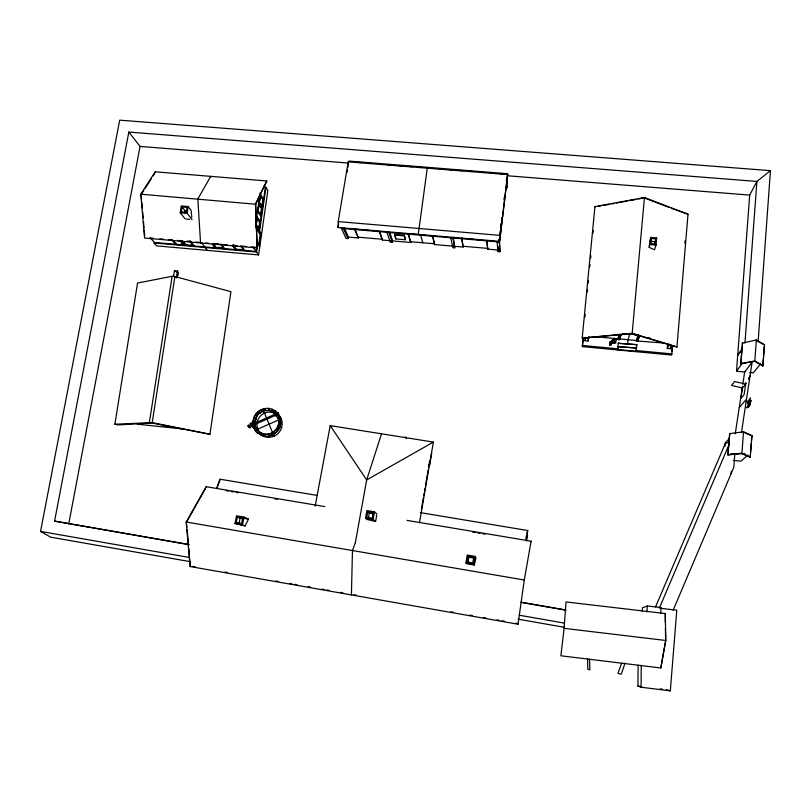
<?xml version="1.0" encoding="UTF-8"?>
<svg xmlns="http://www.w3.org/2000/svg" width="811" height="811" viewBox="0 0 811 811"><rect width="100%" height="100%" fill="white"/><g stroke="black" fill="none" stroke-linecap="round" stroke-linejoin="round"><path stroke-width="1.22" d="M268.4 434.209L268.532 436.125C276.004 434.949 281.67 427.559 280.728 420.037L278.71 420.351C279.734 427.924 272.739 435.061 265.146 434.199L264.984 436.318L261.335 435.365L262.135 433.469C268.188 436.004 275.517 432.608 277.98 426.637C280.505 424.741 276.5 412.17 279.045 420.422C280.606 423.21 275.507 427.296 279.846 427.356C277.392 433.125 271.158 437.038 264.873 436.227M660.478 608.291L676.8 610.196L670.312 690.84L641.075 687.231L641.248 665.365M641.075 687.231L637.943 686.136L638.115 665.172M750.651 401.719L749.871 404.557M253.042 424.569C252.14 417.067 257.797 409.727 265.227 408.551L265.329 409.332M259.003 412.12L259.743 413.073C253.975 414.877 257.776 424.254 252.92 424.467L253.944 417.26L255.8 417.979C254.066 422.693 254.887 428.238 258.679 431.513M747.833 406.423L747.783 407.304M338.045 227.506L338.217 221.596L348.213 161.876L348.933 161.065L507.727 173.716L499.647 241.354L338.045 227.506L338.653 223.816M418.263 234.379L427.265 168.181M749.07 404.071L749.212 402.347M751.016 400.756C751.462 398.13 748.269 410.254 749.04 404.375M206.126 487.33L206.166 486.701L324.826 506.611M740.788 363.865L742.531 342.85L740.788 363.865L754.615 361.25L762.847 365.954L763.364 358.614M763.536 356.171L764.236 346.398M762.847 365.954L764.54 344.888L756.349 339.951L742.329 343.134M747.661 406.696L747.6 407.507L748.3 406.504M748.33 405.581L748.31 406.798L749.546 402.905L749.516 403.543M748.35 405.267L748.371 400.918L750.499 397.907L749.192 403.868M749.597 405.804L749.709 404.354L749.161 406.493M750.297 403.371L750.449 401.982M750.469 401.678L750.52 400.999M763.06 365.68L754.818 360.976L756.349 339.951M758.113 341.715L770.45 170.655L119.704 120.16L40.55 531.418L50.617 537.156L190.25 561.658M727.923 454.91L729.707 433.459L727.923 454.91L741.73 453.542L750.226 457.201L750.408 454.697M750.58 452.193L751.219 443.414M751.391 440.91L751.969 435.7L743.515 431.787L729.515 433.662M750.226 457.201L751.969 435.7M564.081 628.363L566.037 601.955L665.273 613.562L665.78 640.477L660.813 667.96L560.867 655.785L564.111 628.343L665.78 640.477M744.944 372.036L736.51 371.235L749.699 195.106L756.906 181.441L770.45 170.655M731.106 473.746L731.289 471.292M744.954 343.012L756.906 181.441L128.837 132.061L54.58 521.128L188.487 544.597M750.428 457.019L741.933 453.349L743.515 431.787M725.024 446.121L725.257 442.938L729.13 438.771M499.647 241.354L507.727 173.716M660.63 613.501L661.117 607.561L647.371 605.959L642.535 607.814L642.211 611.606M671.903 345.445L670.413 348.72L667.291 348.426L667.544 345.435M646.874 611.889L647.371 605.959M670.413 348.72L670.585 346.723M671.873 351.264L672.299 346.246M583.19 337.822L582.349 346.611L671.559 355.036L672.714 346.358M684.849 243.168L685.062 240.664M676.942 346.946L688.012 214.226L644.451 197.529L594.939 206.592L582.207 338.075L632.154 333.625L676.942 346.946L632.245 333.321L582.207 338.075M654.568 244.729L655.734 238.85L651.486 238.505L650.909 240.391M655.734 238.85L655.288 243.969L651.03 243.624L651.486 238.505M649.773 338.309L647.32 338.086L649.793 338.005M654.497 249.839L656.048 245.064L656.677 237.897L650.726 237.41L649.226 247.365L653.443 249.342M637.365 335.44A8.88 2.058 4.6 0 1 638.085 336.007L636.676 341.137L636.3 340.498L619.766 338.957L619.716 339.556L618.164 339.606L619.128 334.142M638.409 335.196A10.016 2.321 4.6 0 1 639.22 335.845L637.76 341.441L636.676 341.137M636.402 348.385L636.148 351.275L617.678 349.531L617.941 346.652L636.523 348.031L617.941 346.652M636.006 351.68L636.919 344.675L618.317 343.306L636.919 344.675M637.71 335.389A8.434 1.957 4.6 0 1 637.831 335.906L637.781 336.514A8.434 1.957 4.6 0 0 629.965 333.808M637.76 341.441L639.636 335.45M636.655 341.34L638.216 336.555M638.176 341.076L662.516 342.952M639.778 336.058L639.605 335.855A10.401 2.413 4.6 0 0 638.754 335.186M649.226 247.365L650.726 237.41M619.716 339.556L621.054 334.355L619.766 338.957M627.663 343.803L628.028 339.728L629.853 333.757M623.527 333.929A8.88 2.058 4.6 0 1 627.663 333.767L629.944 333.706M638.196 336.747L638.064 336.21A8.88 2.058 4.6 0 0 632.256 334.193L630.056 333.716L632.276 333.99A8.88 2.058 4.6 0 1 634.354 334.396M617.566 349.936L618.418 342.941M588.928 336.565L588.137 341.005L585.055 340.711L585.349 337.741M588.137 341.005L588.33 339.018M748.512 403.057L747.914 403.28L748.371 401.465M584.924 317.02L585.167 314.516M587.346 291.98L587.59 289.476M588.198 283.221L588.441 280.718M589.769 266.951L590.013 264.447M590.621 258.192L590.864 255.688M593.044 233.152L593.287 230.648M582.349 346.611L583.261 337.913M749.81 405.186L749.8 403.077M747.681 406.392L748.31 405.338M748.208 401.658L748.107 403.047M499.961 251.755L499.302 239.357L499.961 251.755L497.974 251.582L498.187 249.666M500.032 233.781L500.306 231.297M500.853 226.34L501.127 223.866M499.13 242.53L499.688 237.511L499.14 241.931L341.461 228.398M499.961 234.997L500.377 231.236M500.792 227.465L501.208 223.704M501.634 221.089L501.897 217.419M503.986 199.709L504.239 197.428M749.029 405.419L749.171 404.172M497.974 246.362L498.299 250.072L487.725 249.149L487.107 242.175M430.012 235.606L432.456 235.808L434.584 244.557L463.162 247.031L461.743 237.542M450.815 237.785L452.791 247.669L454.768 247.842L453.298 237.248M434.584 244.557L432.81 236.133M525.964 538.301L526.248 535.97M405.368 239.742L404.263 235.2L394.714 234.379L394.633 235.089L395.91 238.931L405.368 239.742L404.263 235.2M379.173 231.247L382.417 240.046L410.731 242.489L408.521 234.044M386.847 232.291L390.344 242.256L392.291 242.428L392.534 240.532L389.858 232.757M395.91 238.931L394.714 234.379M382.417 240.046L379.68 231.571M344.371 228.996L348 237.065L358.31 237.958L355.137 229.472M341.178 227.779L346.013 238.414L347.949 238.586L348.203 236.7L344.199 227.759M420.321 512.613L527.748 530.526L526.805 533.618M269.13 408.501L268.593 410.457L268.755 408.339L272.273 409.18L275.547 411.015L275.051 411.664L276.663 413.235M518.036 624.237L524.281 580.017L186.236 522.02L190.068 566.534L518.036 624.237L518.138 623.618L515.654 623.183M258.587 254.938L256.58 252.059L153.816 242.955L156.543 245.875L258.587 254.938L259.773 246.676L256.641 242.114M259.773 246.676L267.833 190.666L265.917 187.351L263.423 187.138M255.881 222.599L260.179 192.947M255.921 223.907L257.209 217.013L260.29 221.839L259.145 229.827L255.749 225.063L259.145 229.827M257.716 211.296L259.175 203.277L262.227 208.255L261.081 216.213L257.716 211.296L261.081 216.213M258.983 202.466L260.443 194.468L263.474 199.536L262.328 207.474L258.983 202.466L262.328 207.474M258.01 211.326L259.175 203.277M259.277 202.486L260.443 194.468M256.043 225.083L257.209 217.013M259.54 201.99L260.503 195.39L263.21 199.891L262.267 206.44L259.064 201.949M259.074 228.803L256.317 224.576L257.28 217.926L259.54 222.184L259.074 228.803L260.027 222.224L257.28 217.926M260.534 215.138L258.273 210.819L258.75 204.159M260.686 214.043L261.477 208.579L259.297 205.041M261.781 206.399L262.257 203.125M258.851 229.807L260.007 221.819L256.925 216.983M260.787 216.192L262.227 208.255M262.369 205.183L263.19 199.506L260.149 194.447M261.01 215.179L261.953 208.62L258.881 203.257M212.391 244.152L215.26 247.781L256.083 251.44L256.56 248.115M256.884 245.905L257.199 243.685L257.776 243.746L256.58 252.059M261.578 234.146L259.023 231.064L265.268 187.858L264.102 185.861M259.601 231.115L265.917 187.351M256.185 228.317L260.199 234.409L258.658 245.084L259.419 245.155M233 245.692L235.656 249.595L232.291 245.074M209.948 434.26L230.922 291.666L174.902 276.551L172.135 276.298L137.546 283.039L114.878 424.234L117.97 424.903L151.809 423.048L209.948 434.26L152.215 422.602L114.878 424.234M243.635 249.575L240.644 246.027M223.643 247.801L220.46 244.233M215.26 247.781L212.431 243.868M216 247.122L212.735 243.553M530.992 541.839L531.093 541.201L406.99 520.388M741.467 432.547L746.505 399.184L739.257 407.558L742.41 386.756M746.556 398.982L752.091 362.274L744.64 372.067L742.775 384.313M735.273 433.713L739.206 407.761M742.491 387.972L740.889 398.525L744.113 394.622L745.735 383.917L742.491 387.972L731.613 385.448L734.563 381.525L745.603 384.079M190.767 244.892L193.14 245.581L189.804 241.049M174 427.235L164.633 426.241L164.745 425.511M190.311 241.07L194.093 245.905L190.271 241.354M176.129 243.604L173.199 240.826M182.1 206.998L181.34 211.843L186.277 212.259L187.027 207.413L182.1 206.998L185.03 210.688L187.473 210.901M149.396 422.308L172.135 276.298M173.564 276.51L174.456 270.742L177.406 271.016L178.116 271.766L177.224 277.524M152.215 422.602L174.902 276.551M184.655 213.09L185.03 210.688M176.332 277.93L177.406 271.016M192.055 219.548L187.108 213.313L188.162 206.531L181.258 205.943L180.204 212.725L185.243 218.96M177.741 275.456L178.065 273.388L177.011 272.273M182.1 241.191L185.192 245.115L182.049 241.475M185.871 244.456L182.323 240.877M526.592 540.927L527.535 535.128M278.538 414.026L278.031 412.911L278.538 414.026L248.622 427.215L248.308 426.698L248.115 426.089L278.031 412.911M347.118 172.145L347.524 169.681M347.919 167.218L348.325 164.755M473.736 557.309L472.813 562.925L467.217 561.972L468.15 556.356L473.736 557.309L474.283 558.161L468.748 557.218L468.15 556.356M474.293 565.034L473.746 564.243L475.033 556.376L467.217 555.038L465.919 562.905L466.538 563.716L474.293 565.034L475.956 557.856L475.033 556.376M468.748 557.218L467.835 562.783L467.217 561.972M585.055 340.711L585.623 337.376M747.854 406.098L747.945 405.541M526.045 540.613L527.748 530.526M421.406 509.217L423.322 498.116M423.747 495.643L424.173 493.179M424.599 490.706L425.025 488.242M425.451 485.769L428.218 469.721M428.644 467.258L428.776 464.257L429.668 464.885L429.07 464.784M429.374 464.358L429.445 461.064M419.48 522.771L433.388 442.086L330.199 425.613L315.175 506.135M429.668 464.885L431.705 453.065M531.093 541.201L524.281 580.017M376.933 513.981L374.469 511.842L366.876 510.575L365.497 518.239L367.028 519.435L375.594 521.534L376.74 515.066M367.758 511.853L366.785 517.317L372.208 518.229L373.182 512.755L367.758 511.853L369.269 513.099L373.567 513.819M368.488 517.438L369.269 513.099M375.594 521.534L373.101 519.516L374.469 511.842M589.141 337.7L589.029 338.309L585.877 338.015M355.35 542.671L366.663 479.95L381.535 433.814M68.773 523.794L140.05 146.416L128.837 132.061M235.018 523.45L236.528 515.806L243.999 517.073L248.49 519.131L245.145 525.863L235.018 523.45L245.145 525.863M236.305 522.537L237.38 517.073L242.722 517.986L241.648 523.45L236.305 522.537L238.099 523.308M239.002 523.693L240.066 518.28L237.38 517.073M242.499 524.727L243.999 517.073M749.952 402.53L750.033 400.553M745.704 382.772L745.41 384.069L746.242 383.127M638.267 199.06L644.451 197.529L632.154 333.625M610.551 344.351L609.811 344.675L610.267 343.631M611.403 343.955L611.453 344.736L609.923 345.476C619.817 336.403 604.347 345.547 611.981 341.816M612.903 340.61L613.795 339.606M611.443 343.165L615.681 341.715L617.019 338.522L612.751 340.884M351.568 594.321L351.416 594.919L352.461 550.537L355.431 542.437M613.785 342.678L615.143 341.887M617.83 339.18L619.087 334.548M618.164 339.606L619.908 334.456M254.867 421.102L257.391 415.232L262.369 411.238L264.518 413.134L272.699 433.023M619.269 339.718L620.567 334.913M749.881 403.584L750.428 402.226M655.744 240.806L656.677 237.897M636.25 341.096L637.831 335.906M190.068 566.534L190.271 565.956M621.621 663.297L617.952 673.333L621.196 674.235A19.028 1.237 -69.9 0 0 624.946 663.226M217.186 487.634L220.105 479.23L316.969 495.379M216.537 488.334L220.105 479.23M265.45 410.325C254.603 413.509 272.273 407.568 274.432 412.475C269.799 413.742 272.749 407.284 272.08 410.031M261.771 434.716L262.135 433.469M271.685 410.974L268.482 410.346M659.313 608.159L729.535 443.445M673.16 610.166L733.823 467.288L734.786 454.393L730.62 453.967M655.541 606.912L725.206 443.708L729.464 441.64M257.138 247.973L255.729 204.24L266.809 180.965L155.195 171.8L140.79 194.184L144.571 238.039L257.138 247.973L255.475 203.845L266.809 180.965M667.291 348.426L669.237 344.067M670.525 345.314L670.261 345.912L673.465 346.206M611.028 341.989C611.707 340.6 608.392 342.931 611.18 341.654M200.814 242.489L200.56 242.986L197.833 198.989L210.718 176.362L210.759 177.234M609.629 342.739L609.973 342.07M610.227 345.344L614.049 338.4L613.836 338.937M206.166 486.701L186.236 522.02L186.935 527.13M186.51 522.122L205.518 488.415M610.936 342.333L609.973 343.722L611.149 343.296M277.646 427.65L274.047 431.574L275.385 433.256L274.899 432.628M749.263 404.01L746.951 407.892L747.742 405.764M746.982 407.568L749.283 403.706M748.695 378.473L749.252 377.571M141.56 199.496L141.134 194.589L143.831 190.413M145.169 188.324L151.221 178.937M153.238 175.805L154.587 173.716M613.065 339.931L611.93 341.046M742.379 348.446L737.716 355.157L740.808 351.437M736.51 371.235L742.349 363.237M262.257 433.561L259.439 431.969C257.949 436.673 254.644 429.039 253.955 428.076M275.547 411.015L274.179 412.556L271.482 411.065M261.335 435.365L255.627 431.097L257.249 429.81L259.429 432.243L264.214 434.26M764.54 344.888L756.136 340.245M612.173 341.847L614.779 339.88M760.566 363.794L753.368 372.837L749.759 372.492M750.57 401.05L749.78 402.824M610.987 341.37L613.238 339.616M747.772 455.062L741.051 461.165L733.225 460.354M257.199 430.053L255.84 427.245M277.474 414.026L278.112 413.519L275.426 410.913M258.527 411.501L259.621 412.971L262.45 411.441L261.578 409.484L258.395 411.4L255.8 414.046L254.066 417.361M610.997 343.955L611.403 343.235M433.388 442.086L366.663 479.95L330.199 425.613M613.643 341.319L612.072 342.039M611.829 340.549L612.842 340.032M610.774 342.526L611.889 341.968M610.845 344.229L611.474 343.671M610.419 341.644L612.487 340.955M613.471 342.272L613.714 342.962L615.083 342.12M251.38 423.018L249.97 423.636L250.913 425.947L254.695 428.948L256.083 428.33L255.151 426.039L251.38 423.018L252.333 425.329L256.083 428.33M275.517 412.373L274.108 413.002L275.061 415.313L278.518 418.446L279.907 417.837L278.964 415.546L275.517 412.373L276.47 414.695L279.907 417.837M248.257 425.319L249.474 425.937L249.95 427.904L248.257 425.319L249.474 425.937M250.913 425.947L252.333 425.329M275.061 415.313L276.47 414.695M249.007 427.174L250.224 427.782M278.112 413.519L279.917 416.631L279.177 416.955L281.235 418.841M279.146 419.713L257.837 429.1L255.627 427.336L255.059 424.244M613.349 339.799L613.491 339.556M610.551 342.708L611.788 342.161M748.502 402.611L749.303 402.317M628.586 333.726L628.525 333.747A1.47 1.409 6.8 0 1 627.359 333.737M610.095 344.3L610.703 344.087M748.016 401.881C747.418 399.57 746.961 403.543 747.904 402.966M268.431 434.422L270.489 433.814M665.273 613.562L665.304 622.159M688.012 214.226L671.234 208.245M740.98 363.592L754.818 360.976M598.559 206.329L600.718 205.933M603.009 205.507L609.091 204.402M611.524 203.956L613.957 203.51M616.39 203.064L627.329 201.067M629.762 200.621L635.834 199.506M280.048 420.26L280.839 420.139L279.917 416.631M647.32 338.086L647.888 338.015M728.106 454.728L741.933 453.349M268.755 408.339L265.106 408.44L265.359 410.437L268.593 410.457M357.469 162.291L361.23 162.595M367.505 163.092L371.266 163.396M378.788 163.994L381.292 164.187M387.557 164.694L391.318 164.988M398.84 165.586L402.601 165.89M408.866 166.387L412.627 166.691M418.892 167.188L422.653 167.492M428.907 167.989L432.658 168.282M438.913 168.789L442.674 169.083M448.929 169.58L452.68 169.884M458.935 170.381L462.686 170.685M470.198 171.283L472.691 171.476M480.203 172.074L483.954 172.378M490.209 172.875L493.96 173.179M500.215 173.676L503.966 173.97M348.213 161.876L507.443 174.578M140.05 146.416L348.314 163.052M507.351 175.754L749.699 195.106M650.615 241.333L654.832 241.678M650.098 244.577L656.048 245.064M500.519 224.465L501.259 224.525M338.217 221.596L500.113 235.393M180.204 212.725L187.108 213.313M359.486 229.554L354.559 229.128L358.31 237.958M363.176 229.868L369.329 230.395M373.019 230.719L377.946 231.135M410.528 233.933L416.611 234.45M420.26 234.764L425.136 235.18M467.917 238.85L472.935 239.286M476.706 239.61L481.724 240.036M394.633 235.089L404.172 235.91M186.378 219.061L189.784 219.345M358.411 237.207L382.508 239.286M410.832 241.739L434.676 243.797M463.253 246.27L487.806 248.389M260.199 234.409L260.96 234.47L255.901 226.898L256.033 225.945L261 233.527L259.287 246.088M216.355 243.655L218.706 243.868M149.822 237.988L153.553 238.322M159.767 238.87L163.498 239.194M168.475 239.64L172.206 239.965M178.43 240.512L180.914 240.735M187.138 241.283L190.869 241.607M195.836 242.053L199.567 242.377M205.842 242.935L208.356 243.148M214.641 243.706L218.412 244.04M223.43 244.486L227.202 244.81M233.487 245.368L236.001 245.591M242.286 246.138L246.047 246.473M251.075 246.919L257.361 247.477M177.406 240.451L179.88 240.664L183.377 244.729L181.015 244.04M187.26 241.303L189.723 241.526M214.945 243.756L218.25 244.04M236.974 245.703L233.304 245.378L236.295 249.413L242.418 249.474M218.179 247.325L221.464 247.608M185.232 244.841L194.133 245.621M215.3 247.497L224.535 248.602L221.048 244.07M235.697 249.312L244.476 250.376L241.212 245.855M215.006 247.801L154.475 242.448L150.38 238.039M596.156 336.758L617.86 338.785M582.531 345.476L617.881 348.811M636.392 350.555L672.076 353.92M739.186 453.339L745.086 453.937M137.252 424.183L183.306 429.029M630.259 333.676L632.631 333.97A10.016 2.321 4.6 0 1 639.19 336.241M637.943 686.136L641.643 686.593M660.144 688.884L662.617 689.188M660.813 667.96L665.649 640.487L665.415 628.261M226.107 490.685L228.611 491.101M231.105 491.517L233.598 491.942M236.102 492.358L238.596 492.774M274.817 498.856L277.311 499.272M472.681 532.057L475.165 532.472M477.649 532.888L480.122 533.303M482.606 533.719L485.09 534.135M365.497 518.239L373.101 519.516M244.81 518.503L248.49 519.131M240.066 518.28L243.239 518.817M465.919 562.905L473.746 564.243M54.58 521.128L189.166 544.516M521.311 602.228L565.581 609.923M520.703 602.33L565.926 610.196M40.55 531.418L189.227 557.441M519.222 615.204L564.344 623.112M518.128 619.178L564.274 627.278M192.754 566.392L195.238 566.828M225.012 572.069L227.496 572.505M275.892 581.011L278.366 581.446M289.537 583.413L292.021 583.849M294.494 584.285L296.978 584.721M308.15 586.688L310.633 587.123M321.795 589.09L324.278 589.526M326.762 589.962L329.236 590.398M340.407 592.354L342.891 592.8M354.062 594.757L356.546 595.193M451.017 611.818L453.501 612.254M469.66 615.093L472.154 615.529M483.336 617.495L485.819 617.931M497.011 619.898L499.495 620.344M501.979 620.78L504.472 621.216M248.115 426.089L248.551 426.89M666.318 689.644L670.312 690.84M644.35 197.945L668.893 207.352M629.174 333.737L629.366 333.828A2.656 2.555 6.9 0 0 630.846 333.97A3.234 3.102 7.5 0 1 632.651 334.132A2.281 2.19 7.3 0 0 633.918 334.254M279.116 427.073L279.846 427.356L280.819 423.798L280.728 420.037M594.939 206.592L595.588 206.866M743.312 431.999L751.756 435.902M162.018 424.66L164.633 426.241M253.083 420.919L254.968 421.021M271.898 434.443L274.017 436.186M272.08 435.081L271.432 433.307M255.921 414.157L257.513 415.344M276.389 429.394L278.001 430.59M261.7 409.596L265.227 408.551M278.802 423.585L280.707 423.697M274.3 412.657L275.649 413.985M406.392 437.94L405.378 436.967L406.463 438.579M174.456 270.742L175.176 271.503M171.476 239.417L175.45 244.263L184.34 245.054L180.407 240.502M141.134 194.589L140.79 194.184L255.729 204.24M201.483 242.55L207.332 250.386M213.445 243.888L214.722 245.51M188.162 206.531L191.041 210.231L191.801 217.216M233.375 244.902L234.866 246.919M253.062 247.091L256.083 251.44M256.823 241.455L259.327 245.145M255.647 225.904L259.023 231.064M260.503 195.39L263.21 199.891M254.553 429.11L255.749 431.199M614.028 342.86C614.241 344.016 617.647 342.212 615.002 342.394M343.438 228.57L347.949 238.586M248.541 425.197L249.291 427.052M613.613 341.218L613.927 342.141M388.844 232.463L392.291 242.428M408.095 233.72L410.731 242.489M419.571 234.501L419.743 235.119M420.656 235.089L422.734 242.763M452.832 237.958L454.768 247.842M461.652 238.312L463.162 247.031M486.742 240.461L487.725 249.149M497.102 241.749L497.974 251.582M187.148 529.634L188.547 545.915M188.77 548.418L189.409 555.93M189.632 558.444L190.169 564.699M141.773 201.949L142.3 208.092M142.624 211.772L143.152 217.916M143.466 221.596L143.993 227.729M144.206 230.192L144.743 236.325M155.195 171.8L155.256 172.672M506.439 179.302L506.946 188.091L506.652 177.396M587.569 658.37L587.782 669.146L589.861 669.886A19.211 0.76 88.9 0 0 589.526 659.231M260.807 433.317A12.317 11.881 -45.5 0 1 275.628 413.782M278.011 414.299A13.331 12.864 -45.5 0 1 278.295 433.226A13.331 12.864 -45.5 0 1 259.358 433.317M620.993 334.953A8.434 1.957 4.6 0 1 621.419 334.487M622.392 334.102A8.434 1.957 4.6 0 1 623.841 333.828M749.394 377.52L748.827 379.224L749.394 377.52M749.84 376.618L750.205 376.081L749.84 376.618"/></g></svg>
